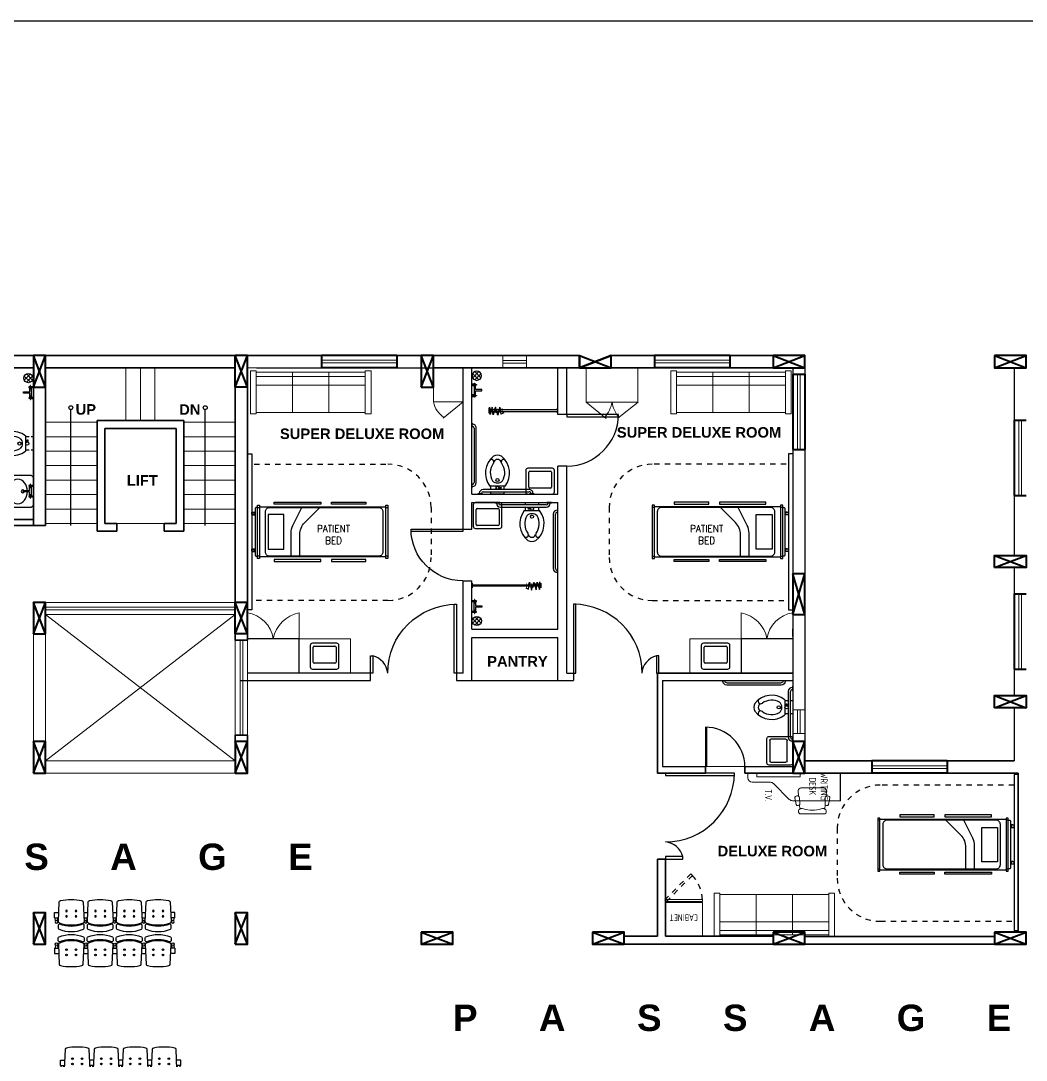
# Model space of a CAD drawing. Header units: inches. Extents: x -17070 to 527, y 504 to 2398.
# Drawn here: x -10556.07 to -10536.99, y 528.66 to 548.39 of the extents above; entities that cross this region are included whole.
import ezdxf
from ezdxf.enums import TextEntityAlignment as Align

# ---------------------------------------------------------------- set-up
doc = ezdxf.new("R2010")
doc.units = ezdxf.units.IN
doc.linetypes.add('DETL', pattern=[0.125, 0.0625, -0.0625])
doc.linetypes.add('HIDDEN2', pattern=[0.1875, 0.125, -0.0625])
for name, color, linetype in [('-wall_hatch', 1, 'Continuous'), ('a-door-intr', 142, 'Continuous'), ('A-Flor-Pfix', 140, 'Continuous'), ('clearance', 3, 'DETL'), ('door-i', 142, 'Continuous'), ('ELEV5', 8, 'Continuous'), ('elevation', 7, 'Continuous'), ('equi', 252, 'Continuous'), ('FURN-TAG', 122, 'Continuous'), ('g-anno', 122, 'Continuous'), ('i-furn_text', 2, 'Continuous'), ('pfix', 152, 'Continuous')]:
    doc.layers.add(name, color=color, linetype=linetype)
for name, color, linetype, lineweight in [('A-Wall', 113, 'Continuous', 50), ('COL', 5, 'Continuous', 40), ('ELE-1', 105, 'Continuous', 40), ('ELE-5', 3, 'Continuous', 9), ('FURN', 25, 'Continuous', 9), ('hatch', 155, 'Continuous', 5), ('I-Furn', 30, 'Continuous', 18), ('P-Flor-Fixt', 131, 'Continuous', 25), ('section', 1, 'Continuous', 35), ('wall', 7, 'Continuous', 30), ('WIN', 4, 'Continuous', 20)]:
    doc.layers.add(name, color=color, linetype=linetype, lineweight=lineweight)
doc.styles.add('ATT', font='txt')
doc.styles.add('ROMANC', font='arialbd.ttf', dxfattribs={"height": 0.35})
doc.styles.add('TEXTM', font='archstyl.shx', dxfattribs={"width": 0.75})
doc.styles.add('ZGF_SMALL', font='simplex_.ttf', dxfattribs={"width": 0.9, "height": 3.75})

# ---------------------------------------------------------------- blocks, each defined once
blk = doc.blocks.new('de')
at = {"layer": 'elevation', "ltscale": 0.0005}
blk.add_line((-10856.90422, 504.72708), (-10856.06422, 504.72708), dxfattribs=at)
blk = doc.blocks.new('Z08D48')
at = {"linetype": 'Continuous', "lineweight": -3}
blk.add_lwpolyline([(-24, 0), (-22.25, 0), (-22.25, 48), (-24, 48)], close=True, dxfattribs=at)
blk.add_arc((-24, 0), 48, 360, 90)
blk = doc.blocks.new('FURN-GEN-SOFA-03')
for p, q in [((0, 42), (30, 42)), ((0, 38), (0, 42)), ((0, 38), (30, 38)), ((1, -38), (1, 38)), ((4, -38), (4, 38)), ((10, -38), (10, 38)), ((29, 38), (29, -38)), ((30, 38), (30, 42)), ((1, 12.666667), (29, 12.666667)), ((1, -12.666667), (29, -12.666667)), ((30, -38), (0, -38)), ((0, -42), (0, -38)), ((30, -42), (0, -42)), ((30, -38), (30, -42))]:
    blk.add_line(p, q)
at = {"layer": 'FURN-TAG', "style": 'ZGF_SMALL'}
blk.add_attdef('ZGFCODE', text='', height=0.001, dxfattribs=at).set_placement((0, 0), align=Align.MIDDLE)
blk = doc.blocks.new('PT_BED')
for p, q in [((-12, 0), (12, 0)), ((-17.5, -5.5), (-17.5, -93.5)), ((-13.7, -2.31), (-12.3, -2.31)), ((-13.7, -2.31), (-13.7, -2.43)), ((-13.7, -2.43), (-12.3, -2.43)), ((-13.69, -0.87), (-13.69, -2.31)), ((-13.69, -0.87), (-13.62, -0.87)), ((-13.62, -0.87), (-13.62, -2.31)), ((-12.7, -2.31), (-11.8, -2.31)), ((-12.7, -2.43), (-11.8, -2.43)), ((-11.81, -0.87), (-11.87, -0.87)), ((-11.87, -0.87), (-11.87, -2.31)), ((-11.81, -0.87), (-11.81, -2.31)), ((-11.8, -2.31), (-11.8, -2.43)), ((11.8, -2.31), (11.8, -2.43)), ((11.8, -2.31), (13.2, -2.31)), ((11.8, -2.43), (13.2, -2.43)), ((11.81, -0.87), (11.87, -0.87)), ((11.81, -0.87), (11.81, -2.31)), ((11.87, -0.87), (11.87, -2.31)), ((12.8, -2.31), (13.7, -2.31)), ((12.8, -2.43), (13.7, -2.43)), ((13.69, -0.87), (13.62, -0.87)), ((13.62, -0.87), (13.62, -2.31)), ((13.69, -0.87), (13.69, -2.31)), ((13.7, -2.31), (13.7, -2.43)), ((17.5, -93.5), (17.5, -5.5)), ((-12, -22.48), (-12, -11.48)), ((-12, -11.48), (12, -11.48)), ((12, -11.48), (12, -22.48)), ((-4.53, -28.75), (-17, -34.98)), ((12, -22.48), (-12, -22.48)), ((17, -27.48), (0.83, -27.48)), ((17, -33.48), (1.97, -33.48)), ((-6.51, -37), (-17, -47.48))]:
    blk.add_line(p, q)
for points in [[(-12, 0), (-13.5, 0), (-13.5, -2), (-12, -2)], [(18.5, -4), (-18.5, -4), (-18.5, -5.5), (18.5, -5.5)], [(17, -4), (-17, -4), (-17, -5.5), (17, -5.5)], [(13.5, 0), (12, 0), (12, -2), (13.5, -2)], [(-19.25, -15.72), (-20.75, -15.72), (-20.75, -48.21), (-19.25, -48.21)], [(19.25, -15.72), (20.75, -15.72), (20.75, -48.21), (19.25, -48.21)], [(-19.25, -55.64), (-20.75, -55.64), (-20.75, -79.64), (-19.25, -79.64)], [(19.25, -55.64), (20.75, -55.64), (20.75, -79.64), (19.25, -79.64)], [(18.5, -93.5), (-18.5, -93.5), (-18.5, -95), (18.5, -95)], [(17, -93.5), (-17, -93.5), (-17, -95), (17, -95)]]:
    blk.add_lwpolyline(points, close=True)
for points in [[(-16.25, -2.5), (16.25, -2.5, -0.414214), (17, -3.25), (17, -4), (-17, -4), (-17, -3.25, -0.414214)], [(14, -9.5), (-14, -9.5, 0.414214), (-17, -12.5), (-17, -88.5, 0.414214), (-14, -91.5), (14, -91.5, 0.414214), (17, -88.5), (17, -12.5, 0.414214)]]:
    blk.add_lwpolyline(points, format="xyb", close=True)
for centre, end in [((0.83, -39.48), 116.56505), ((1.97, -45.48), 135)]:
    blk.add_arc(centre, 12, 90, end)
blk = doc.blocks.new('Z08D36')
at = {"linetype": 'Continuous', "lineweight": -3}
blk.add_lwpolyline([(-18, 0), (-16.25, 0), (-16.25, 36), (-18, 36)], close=True, dxfattribs=at)
blk.add_arc((-18, 0), 36, 0, 90)
blk = doc.blocks.new('15PLAV03')
at = {"layer": 'A-Flor-Pfix'}
for p, q in [((0, 8.5), (0, -8.5)), ((16.5, 10), (1.5, 10)), ((4, -7.25), (4, 7.25)), ((4.75, 8), (15.25, 8)), ((16, 7.25), (16, -7.25)), ((18, -8.5), (18, 8.5)), ((1.5, -10), (16.5, -10)), ((15.25, -8), (4.75, -8))]:
    blk.add_line(p, q, dxfattribs=at)
for centre, radius, start, end in [((1.5, 8.5), 1.5, 90, 180), ((4.75, 7.25), 0.75, 90, 180), ((15.25, 7.25), 0.75, 0, 90), ((16.5, 8.5), 1.5, 0, 90), ((1.5, -8.5), 1.5, 180, 270), ((4.75, -7.25), 0.75, 180, 270), ((15.25, -7.25), 0.75, 270, 0), ((16.5, -8.5), 1.5, 270, 0)]:
    blk.add_arc(centre, radius, start, end, dxfattribs=at)
at = {"color": 0, "linetype": 'ByBlock', "style": 'ATT', "flags": 3}
blk.add_attdef('ITEM', (0, -20), '', height=6, dxfattribs=at)
blk = doc.blocks.new('A$C44561E50')
at = {"layer": 'A-Flor-Pfix'}
for p, q in [((7.625, 0), (4.375, 0)), ((4.375, 0), (4.375, -0.125)), ((7.625, -0.125), (7.625, 0)), ((46.375, 0), (46.375, -0.125)), ((49.625, 0), (46.375, 0)), ((49.625, -0.125), (49.625, 0)), ((4.375, -0.125), (6.749, -0.125)), ((5.25, -0.125), (5.25, -0.375)), ((6.75, -0.125), (7.625, -0.125)), ((6.75, -0.375), (6.75, -0.125)), ((30, -1.625), (8, -1.625)), ((8, -3.125), (30, -3.125)), ((46, -1.625), (30, -1.625)), ((30, -3.125), (46, -3.125)), ((46.375, -0.125), (48.75, -0.125)), ((47.25, -0.125), (47.25, -0.375)), ((48.75, -0.125), (47.25, -0.125)), ((48.75, -0.125), (49.625, -0.125)), ((48.75, -0.375), (48.75, -0.125))]:
    blk.add_line(p, q, dxfattribs=at)
for centre, radius, start, end in [((8, -0.375), 2.75, 180, 270), ((8, -0.375), 1.25, 180, 270), ((46, -0.375), 1.25, 270, 0), ((46, -0.375), 2.75, 270, 0)]:
    blk.add_arc(centre, radius, start, end, dxfattribs=at)
blk = doc.blocks.new('A$C15813D3F')
at = {"layer": 'A-Flor-Pfix'}
for p, q in [((0.125, -4.375), (0, -4.375)), ((0, -4.375), (0, -7.625)), ((0.125, -5.25), (0.125, -4.375)), ((0.375, -5.25), (0.125, -5.25)), ((0.125, -7.625), (0.125, -5.25)), ((0.125, -5.25), (0.125, -6.75)), ((0.125, -6.75), (0.375, -6.75)), ((0, -7.625), (0.125, -7.625)), ((1.625, -8), (1.625, -24)), ((3.125, -24), (3.125, -8)), ((1.625, -24), (1.625, -40)), ((3.125, -40), (3.125, -24)), ((0.125, -40.375), (0, -40.375)), ((0, -40.375), (0, -43.625)), ((0.125, -41.25), (0.125, -40.375)), ((0.375, -41.25), (0.125, -41.25)), ((0.125, -43.625), (0.125, -41.251)), ((0.125, -42.75), (0.375, -42.75)), ((0, -43.625), (0.125, -43.625))]:
    blk.add_line(p, q, dxfattribs=at)
for centre, radius, start, end in [((0.375, -8), 2.75, 0, 90), ((0.375, -8), 1.25, 0, 90), ((0.375, -40), 2.75, 270, 0), ((0.375, -40), 1.25, 270, 0)]:
    blk.add_arc(centre, radius, start, end, dxfattribs=at)
blk = doc.blocks.new('A$C031929D8')
at = {"layer": 'A-Flor-Pfix'}
for p, q in [((0, -13.39), (1.62, -13.39)), ((0, -22.61), (0, -13.39)), ((3.12, -13.39), (5.57, -13.39)), ((5.57, -23.31), (5.57, -12.69)), ((4.07, -19.06), (4.53, -19.06)), ((4.07, -20.55), (4.07, -19.06)), ((4.53, -20.55), (4.07, -20.55)), ((4.53, -19.06), (4.53, -20.55)), ((0, -22.61), (1.62, -22.61)), ((3.12, -22.61), (5.57, -22.61))]:
    blk.add_line(p, q, dxfattribs=at)
for centre in [(4.34, -17.96), (9.77, -17.96)]:
    blk.add_circle(centre, 1.1, dxfattribs=at)
for centre, radius, start, end in [((14.71, -24.38), 14.84, 38.05925, 128.01145), ((11.85, -17.61), 4.14, 129.89292, 185.47049), ((14.72, -24.06), 11.1, 54.07175, 119.8254), ((22.38, -13.7), 1.79, 230.0447, 34.46378), ((14.71, -11.62), 14.84, 231.98855, 321.94075), ((11.85, -18.39), 4.14, 174.52951, 230.10708), ((14.72, -11.94), 11.1, 240.1746, 305.92825), ((22.38, -22.3), 1.79, 325.53622, 129.9553), ((21.27, -18), 2.82, 296.81127, 63.18873), ((21.27, -18), 5.82, 331.61408, 28.38592)]:
    blk.add_arc(centre, radius, start, end, dxfattribs=at)
blk = doc.blocks.new('I_FURN_CHAIR_GUEST SWIVEL_P')
at = {"lineweight": -2}
for p, q in [((0.303, 0.366), (0.163, 0.352)), ((0.306, -0.366), (0.163, -0.352))]:
    blk.add_line(p, q, dxfattribs=at)
for points in [[(0.166, -0.253, -0.986284), (0, -0.35), (0, 0.35, -0.986284), (0.166, 0.253, 0.178907)], [(0.313, -0.457, -0.736549), (0.322, -0.359), (0.56, -0.366, -0.857709), (0.548, -0.5), (0.313, -0.457)]]:
    blk.add_lwpolyline(points, format="xyb", close=True, dxfattribs=at)
for points in [[(0.548, 0.5), (0.313, 0.457, 0.736549), (0.322, 0.359), (0.56, 0.366, 0.857709), (0.548, 0.5)], [(0.607, -0.394), (0.802, -0.399, 0.23574), (0.889, -0.323), (0.889, 0.323, 0.23574), (0.802, 0.399), (0.607, 0.394)]]:
    blk.add_lwpolyline(points, format="xyb", dxfattribs=at)
at = {"layer": 'DEFPOINTS', "lineweight": -2}
for p in [(0, 0.5), (0.445, 0), (0.889, 0), (0, -0.5)]:
    blk.add_point(p, dxfattribs=at)
blk = doc.blocks.new('*U84')
at = {"layer": 'I-Furn', "color": 30, "linetype": 'Continuous', "lineweight": 18, "xscale": 0.3887817275439147, "yscale": 0.4706305122900289, "zscale": 0.3478573351708899}
blk.add_blockref('I_FURN_CHAIR_GUEST SWIVEL_P', (0, 0), dxfattribs=at)
blk = doc.blocks.new('I_PLUMB_DRAIN_Floor Drain_P')
at = {"color": 0, "linetype": 'ByBlock', "lineweight": -2}
for p, q in [((-0.94, 0.33), (0.94, 0.33)), ((-0.33, -0.94), (-0.33, 0.94)), ((0.33, -0.94), (0.33, 0.94)), ((-0.94, -0.33), (0.94, -0.33))]:
    blk.add_line(p, q, dxfattribs=at)
blk.add_circle((0, 0), 1, dxfattribs=at)
blk.add_attdef('SUB', text='', height=1, dxfattribs=at).set_placement((0, 0), align=Align.MIDDLE)
blk = doc.blocks.new('*U89')
at = {"layer": 'P-Flor-Fixt', "color": 131, "linetype": 'Continuous', "lineweight": 25, "extrusion": (0, 0, -1), "xscale": -0.06138658855979884, "yscale": 0.06138658855996491, "zscale": -0.06138658855956882}
blk.add_blockref('I_PLUMB_DRAIN_Floor Drain_P', (0, 0), dxfattribs=at)
blk = doc.blocks.new('ELLIPSE')
at = {"color": 0, "linetype": 'ByBlock', "lineweight": -2}
blk.add_circle((0.5, 0.5), 0.5, dxfattribs=at)
blk = doc.blocks.new('I_PLUMB_LAV_RECT - 3D_P')
at = {"color": 0, "linetype": 'ByBlock', "lineweight": -2}
blk.add_lwpolyline([(1.5, 10.5), (0, 9), (0, -9), (1.5, -10.5), (17.5, -10.5), (19, -9), (19, 9), (17.5, 10.5)], close=True, dxfattribs=at)
blk.add_circle((7, 0.01), 1, dxfattribs=at)
at = {"layer": 'DEFPOINTS', "color": 0, "linetype": 'ByBlock', "lineweight": -2}
for p in [(0, 10.5), (0, -10.5)]:
    blk.add_point(p, dxfattribs=at)
at = {"color": 0, "linetype": 'ByBlock', "lineweight": -2, "xscale": 12.5, "yscale": 16, "zscale": 12.5}
blk.add_blockref('ELLIPSE', (4, -8), dxfattribs=at)
blk = doc.blocks.new('*U87')
at = {"layer": 'P-Flor-Fixt', "color": 131, "linetype": 'Continuous', "lineweight": 25, "xscale": 0.02046219618654277, "yscale": 0.02046219618654277, "zscale": 0.02046219618652294}
blk.add_blockref('I_PLUMB_LAV_RECT - 3D_P', (0, 0), dxfattribs=at)
blk = doc.blocks.new('I_PLUMB_SINK_WALL FAUCET_P')
at = {"color": 0, "linetype": 'ByBlock', "lineweight": -2}
for points in [[(1.8625, -4), (0, -4), (0, -3), (1.5, -3), (1.5, 3), (0, 3), (0, 4), (1.8625, 4)], [(2.1375, 4), (2.5, 4), (2.5, 3.6375)], [(2.5, 3.3625), (2.5, 0.5), (6.5, 0.5), (6.5, -0.5), (2.5, -0.5), (2.5, -3.3625)], [(2.5, -3.6375), (2.5, -4), (2.1375, -4)]]:
    blk.add_lwpolyline(points, dxfattribs=at)
for points in [[(1.8625, 3.6375), (0.875, 3.6375), (0.875, 3.3625), (1.8625, 3.3625), (1.8625, 2.375), (2.1375, 2.375), (2.1375, 3.3625), (3.125, 3.3625), (3.125, 3.6375), (2.1375, 3.6375), (2.1375, 4.625), (1.8625, 4.625)], [(1.8625, -4.625), (2.1375, -4.625), (2.1375, -3.6375), (3.125, -3.6375), (3.125, -3.3625), (2.1375, -3.3625), (2.1375, -2.375), (1.8625, -2.375), (1.8625, -3.3625), (0.875, -3.3625), (0.875, -3.6375), (1.8625, -3.6375)]]:
    blk.add_lwpolyline(points, close=True, dxfattribs=at)
for centre, start, end in [((2, 3.5), 112.8866144, 157.1133856), ((2, 3.5), 202.8866144, 247.1133856), ((2, 3.5), 22.8866144, 67.1133856), ((2, 3.5), 292.8866144, 337.1133856), ((2, -3.5), 112.8866144, 157.1133856), ((2, -3.5), 202.8866144, 247.1133856), ((2, -3.5), 22.8866144, 67.1133856), ((2, -3.5), 292.8866144, 337.1133856)]:
    blk.add_arc(centre, 0.3536, start, end, dxfattribs=at)
blk = doc.blocks.new('*U86')
at = {"layer": 'P-Flor-Fixt', "color": 131, "linetype": 'Continuous', "lineweight": 25, "extrusion": (0, 0, -1), "xscale": -0.02046219618654277, "yscale": 0.02046219618654277, "zscale": -0.02046219618652294}
blk.add_blockref('I_PLUMB_SINK_WALL FAUCET_P', (0, 0), dxfattribs=at)
blk = doc.blocks.new('*U85')
at = {"layer": 'P-Flor-Fixt', "color": 131, "linetype": 'Continuous', "lineweight": 25, "extrusion": (0, 0, -1), "xscale": -0.02046219618654277, "yscale": 0.02046219618654277, "zscale": -0.02046219618652294}
blk.add_blockref('I_PLUMB_SINK_WALL FAUCET_P', (0, 0), dxfattribs=at)
blk = doc.blocks.new('S4-PROTO')
for p, q in [((-2.28, 0.1), (-2.206, 0.1)), ((-2.28, 0.1), (-2.28, 0)), ((-2.28, 0), (-2.201, 0)), ((-2.264, 0.159), (-2.27, 0.1)), ((-2.226, 0.159), (-2.22, 0.1)), ((-1.729, 0), (-1.651, 0)), ((-1.724, 0.1), (-1.656, 0.1)), ((-1.709, 0.159), (-1.715, 0.1)), ((-1.671, 0.159), (-1.665, 0.1)), ((-1.174, 0.097), (-1.106, 0.097)), ((-1.159, 0.155), (-1.165, 0.097)), ((-1.121, 0.155), (-1.115, 0.097)), ((-0.629, 0), (-0.551, 0)), ((-0.624, 0.1), (-0.556, 0.1)), ((-0.609, 0.159), (-0.615, 0.1)), ((-0.571, 0.159), (-0.565, 0.1)), ((0, 0), (-0.079, 0)), ((0, 0.1), (-0.074, 0.1)), ((-0.054, 0.159), (-0.06, 0.1)), ((-0.016, 0.159), (-0.01, 0.1)), ((0, 0.1), (0, 0)), ((-1.179, -0.003), (-1.101, -0.003))]:
    blk.add_line(p, q)
for points in [[(-1.72, 0.272), (-1.72, 0.239, -0.522832), (-1.747, 0.221, 0.18), (-2.183, 0.221, -0.522832), (-2.21, 0.239), (-2.21, 0.297, -0.306573), (-2.197, 0.315, -0.192782), (-1.733, 0.315, -0.306573), (-1.72, 0.297), (-1.72, 0.254)], [(-1.17, 0.272), (-1.17, 0.239, -0.522832), (-1.197, 0.221, 0.18), (-1.633, 0.221, -0.522832), (-1.66, 0.239), (-1.66, 0.297, -0.306573), (-1.647, 0.315, -0.192782), (-1.183, 0.315, -0.306573), (-1.17, 0.297), (-1.17, 0.254)], [(-0.62, 0.272), (-0.62, 0.239, -0.522832), (-0.647, 0.221, 0.18), (-1.083, 0.221, -0.522832), (-1.11, 0.239), (-1.11, 0.297, -0.306573), (-1.097, 0.315, -0.192782), (-0.633, 0.315, -0.306573), (-0.62, 0.297), (-0.62, 0.254)], [(-0.07, 0.272), (-0.07, 0.239, -0.522832), (-0.097, 0.221, 0.18), (-0.533, 0.221, -0.522832), (-0.56, 0.239), (-0.56, 0.297, -0.306573), (-0.547, 0.315, -0.192782), (-0.083, 0.315, -0.306573), (-0.07, 0.297), (-0.07, 0.254)]]:
    blk.add_lwpolyline(points, format="xyb")
for points in [[(-2.192, -0.202, 0.346546), (-2.168, -0.231, 0.095695), (-1.762, -0.231, 0.346546), (-1.738, -0.202), (-1.721, 0.167, 0.318973), (-1.74, 0.197, 0.193005), (-2.19, 0.197, 0.318973), (-2.209, 0.167)], [(-1.642, -0.202, 0.346546), (-1.618, -0.231, 0.095695), (-1.212, -0.231, 0.346546), (-1.188, -0.202), (-1.171, 0.167, 0.318973), (-1.19, 0.197, 0.193005), (-1.64, 0.197, 0.318973), (-1.659, 0.167)], [(-1.092, -0.202, 0.346546), (-1.068, -0.231, 0.095695), (-0.662, -0.231, 0.346546), (-0.638, -0.202), (-0.621, 0.167, 0.318973), (-0.64, 0.197, 0.193005), (-1.09, 0.197, 0.318973), (-1.109, 0.167)], [(-0.542, -0.202, 0.346546), (-0.518, -0.231, 0.095695), (-0.112, -0.231, 0.346546), (-0.088, -0.202), (-0.071, 0.167, 0.318973), (-0.09, 0.197, 0.193005), (-0.54, 0.197, 0.318973), (-0.559, 0.167)]]:
    blk.add_lwpolyline(points, format="xyb", close=True)
for centre, radius in [((-2.245, 0.175), 0.025), ((-1.69, 0.175), 0.025), ((-0.59, 0.175), 0.025), ((-0.035, 0.175), 0.025), ((-2.055, 0.07), 0.015), ((-1.875, 0.07), 0.015), ((-1.505, 0.07), 0.015), ((-1.325, 0.07), 0.015), ((-1.14, 0.172), 0.025), ((-0.955, 0.07), 0.015), ((-0.775, 0.07), 0.015), ((-0.405, 0.07), 0.015), ((-0.225, 0.07), 0.015), ((-2.055, -0.03), 0.015), ((-1.875, -0.03), 0.015), ((-1.505, -0.03), 0.015), ((-1.325, -0.03), 0.015), ((-0.955, -0.03), 0.015), ((-0.775, -0.03), 0.015), ((-0.405, -0.03), 0.015), ((-0.225, -0.03), 0.015)]:
    blk.add_circle(centre, radius)
blk = doc.blocks.new('I_PLUMB_BATH_TUB  CURTAIN_P')
at = {"color": 0, "linetype": 'ByBlock'}
for p, q in [((0, -1.5), (0, 1.5)), ((0, 1.5), (0.5, 1.5)), ((0.5, 1.5), (0.5, 0.5)), ((0.5, 0.5), (59.5, 0.5)), ((59.5, 0.5), (59.5, 1.5)), ((59.5, 1.5), (60, 1.5)), ((60, 1.5), (60, -1.5)), ((0.5, -1.5), (0, -1.5)), ((59.5, -0.5), (0.5, -0.5)), ((0.5, -0.5), (0.5, -1.5)), ((59.5, -1.5), (59.5, -0.5)), ((60, -1.5), (59.5, -1.5))]:
    blk.add_line(p, q, dxfattribs=at)
blk.add_lwpolyline([(46.98, -1.53), (49.21, -2.36), (50.25, 2.25), (52, -3), (54, 2.25), (56.08, -2.74), (57, 2.25), (58.75, -2.5), (59.05, 2.34)], dxfattribs=at)
at = {"color": 0, "linetype": 'ByBlock', "const_width": 0.5}
for points in [[(47.83, 1.5), (47.83, -1.5)], [(49.22, 1.5), (49.22, -1.5)], [(51.86, 1.5), (51.86, -1.5)], [(53.75, 1.5), (53.75, -1.5)], [(55.38, 1.5), (55.38, -1.5)], [(58.24, 1.5), (58.24, -1.5)]]:
    blk.add_lwpolyline(points, dxfattribs=at)
blk = doc.blocks.new('*U88')
at = {"layer": 'P-Flor-Fixt', "color": 131, "linetype": 'Continuous', "lineweight": 25, "extrusion": (0, 0, -1), "xscale": -0.01534664713989287, "yscale": 0.02046219618654277, "zscale": -0.02046219618652294}
blk.add_blockref('I_PLUMB_BATH_TUB  CURTAIN_P', (0, 0), dxfattribs=at)

msp = doc.modelspace()

# ---------------------------------------------------------------- linework, layer by layer
at = {"layer": '-wall_hatch'}
for p, q in [((-10551.59475, 541.80297), (-10547.67545, 541.80297)), ((-10547.67545, 538.73791), (-10547.67545, 541.80297)), ((-10547.51215, 539.40444), (-10547.51215, 541.80297)), ((-10547.51215, 541.80297), (-10545.87911, 541.80297)), ((-10545.87911, 540.91499), (-10545.87911, 541.80297)), ((-10545.70764, 540.91499), (-10545.70764, 541.80297)), ((-10545.70764, 541.80297), (-10541.78834, 541.80297)), ((-10541.41834, 541.80297), (-10541.41834, 534.70797)), ((-10541.18834, 541.80297), (-10541.18834, 534.70797)), ((-10537.21834, 541.80297), (-10537.21834, 538.23797)), ((-10545.70764, 540.91499), (-10545.87911, 540.91499)), ((-10545.87911, 539.40444), (-10545.87911, 539.93517)), ((-10545.70764, 539.93517), (-10545.87911, 539.93517)), ((-10545.70764, 536.00567), (-10545.70764, 539.93517)), ((-10547.51215, 539.40444), (-10545.87911, 539.40444)), ((-10547.51215, 538.73791), (-10547.51215, 539.24114)), ((-10547.51215, 539.24114), (-10545.87911, 539.24114)), ((-10545.87911, 536.84261), (-10545.87911, 539.24114)), ((-10547.68362, 538.73791), (-10547.51215, 538.73791)), ((-10537.21834, 538.00797), (-10537.21834, 535.57797)), ((-10547.68362, 537.75809), (-10547.51215, 537.75809)), ((-10547.67545, 536.00567), (-10547.67545, 537.75809)), ((-10547.51215, 536.84261), (-10547.51215, 537.75809)), ((-10547.51215, 536.84261), (-10545.87911, 536.84261)), ((-10547.51215, 535.86278), (-10547.51215, 536.6793)), ((-10547.51215, 536.6793), (-10545.87911, 536.6793)), ((-10545.87911, 535.86278), (-10545.87911, 536.6793)), ((-10551.89428, 535.86278), (-10549.43326, 535.86278)), ((-10549.43326, 536.00567), (-10551.76834, 536.00567)), ((-10549.43326, 535.86278), (-10549.43326, 536.00567)), ((-10547.67545, 536.00567), (-10547.80022, 536.00567)), ((-10547.80022, 536.00567), (-10547.80022, 535.86278)), ((-10547.80022, 535.86278), (-10547.51215, 535.86278)), ((-10545.87911, 535.86278), (-10545.58287, 535.86278)), ((-10545.70764, 536.00567), (-10545.55906, 536.00567)), ((-10545.58287, 536.00567), (-10545.58287, 535.86278)), ((-10543.89376, 535.86278), (-10541.41834, 535.86278)), ((-10543.89376, 535.86278), (-10543.89376, 534.22974)), ((-10537.21834, 535.34797), (-10537.21834, 534.33797)), ((-10543.89376, 534.22974), (-10543.07724, 534.22974)), ((-10542.32724, 534.22974), (-10541.41834, 534.22974))]:
    msp.add_line(p, q, dxfattribs=at)
at = {"layer": 'a-door-intr'}
for p, q in [((-10543.07724, 534.97967), (-10543.07717, 534.22967)), ((-10543.05724, 534.97967), (-10543.05717, 534.22967)), ((-10542.32724, 534.22974), (-10543.07724, 534.22967))]:
    msp.add_line(p, q, dxfattribs=at)
for points in [[(-10549.43326, 536.00567), (-10549.43326, 536.33228), (-10549.38563, 536.33228), (-10549.38563, 536.00567)], [(-10543.958, 536.00567), (-10543.958, 536.33228), (-10544.00563, 536.33228), (-10544.00563, 536.00567)], [(-10543.83334, 532.47493), (-10543.50673, 532.47493), (-10543.50673, 532.52256), (-10543.83334, 532.52256)]]:
    msp.add_lwpolyline(points, close=True, dxfattribs=at)
for centre, radius, start, end in [((-10549.47684, 535.97192), 0.37172, 5.209389, 75.796308), ((-10543.91442, 535.97192), 0.37172, 104.203692, 174.790611), ((-10543.07724, 534.22967), 0.75, 359.973868, 90.000001), ((-10543.86709, 532.43135), 0.37172, 14.203692, 84.790611)]:
    msp.add_arc(centre, radius, start, end, dxfattribs=at)
at = {"layer": 'A-Wall', "color": 132, "linetype": 'Continuous', "lineweight": 35}
for p, q in [((-10555.82834, 538.92379), (-10555.82834, 541.80297)), ((-10557.51805, 538.92379), (-10555.82834, 538.92379)), ((-10555.82834, 538.80727), (-10557.51805, 538.80727))]:
    msp.add_line(p, q, dxfattribs=at)
at = {"layer": 'clearance'}
for points in [[(-10551.64043, 539.96842), (-10549.10104, 539.96842, -0.41421356), (-10548.28452, 539.1519), (-10548.28452, 538.19933, -0.41421356), (-10549.10104, 537.38281), (-10551.64043, 537.38281)], [(-10541.54624, 539.96842), (-10544.08564, 539.96842, 0.41421356), (-10544.90216, 539.1519), (-10544.90216, 538.19933, 0.41421356), (-10544.08564, 537.38281), (-10541.54624, 537.38281)], [(-10537.21999, 533.8798), (-10539.75939, 533.8798, 0.41421356), (-10540.57591, 533.06328), (-10540.57591, 532.11072, 0.41421356), (-10539.75939, 531.2942), (-10537.21999, 531.2942)]]:
    msp.add_lwpolyline(points, format="xyb", dxfattribs=at)
at = {"layer": 'COL', "ltscale": 0.0005}
for p, q in [((-10555.59834, 541.43297), (-10555.82834, 542.03297)), ((-10555.82834, 541.43297), (-10555.59834, 542.03297)), ((-10551.76834, 542.03297), (-10551.99834, 542.03297)), ((-10551.76834, 541.43297), (-10551.99834, 542.03297)), ((-10551.99834, 541.43297), (-10551.76834, 542.03297)), ((-10551.99834, 541.43297), (-10551.99834, 542.03297)), ((-10551.76834, 542.03297), (-10551.84834, 542.03297)), ((-10551.76834, 541.43297), (-10551.76834, 542.03297)), ((-10548.23834, 541.43297), (-10548.46834, 542.03297)), ((-10548.46834, 541.43297), (-10548.23834, 542.03297)), ((-10545.46834, 541.80297), (-10544.86834, 542.03297)), ((-10545.46834, 542.03297), (-10544.86834, 541.80297)), ((-10541.78834, 542.03297), (-10541.18834, 541.80297)), ((-10541.78834, 541.80297), (-10541.18834, 542.03297)), ((-10537.58834, 541.80297), (-10536.98834, 542.03297)), ((-10537.58834, 542.03297), (-10536.98834, 541.80297)), ((-10551.76834, 541.43297), (-10551.99834, 541.43297)), ((-10537.58834, 538.23797), (-10537.58834, 538.23797)), ((-10537.58834, 538.23797), (-10536.98834, 538.00797)), ((-10537.58834, 538.00797), (-10536.98834, 538.23797)), ((-10537.58834, 538.23797), (-10536.98834, 538.00797)), ((-10537.58834, 538.00797), (-10536.98834, 538.23797)), ((-10541.18834, 537.11797), (-10541.41834, 537.88797)), ((-10541.41834, 537.11797), (-10541.18834, 537.88797)), ((-10555.59834, 536.74797), (-10555.82834, 537.34797)), ((-10555.82834, 536.74797), (-10555.59834, 537.34797)), ((-10551.99834, 536.74797), (-10551.99834, 537.34797)), ((-10551.76834, 536.74797), (-10551.99834, 537.34797)), ((-10551.99834, 536.74797), (-10551.76834, 537.34797)), ((-10551.76834, 537.34797), (-10551.99834, 537.34797)), ((-10551.76834, 536.74797), (-10551.76834, 537.34797)), ((-10551.76834, 536.74797), (-10551.99834, 536.74797)), ((-10537.58834, 535.57797), (-10536.98834, 535.34797)), ((-10537.58834, 535.34797), (-10536.98834, 535.57797)), ((-10537.58834, 535.57797), (-10536.98834, 535.34797)), ((-10537.58834, 535.34797), (-10536.98834, 535.57797)), ((-10555.59834, 534.10797), (-10555.82834, 534.70797)), ((-10555.82834, 534.10797), (-10555.59834, 534.70797)), ((-10555.59834, 534.10797), (-10555.82834, 534.70797)), ((-10555.82834, 534.10797), (-10555.59834, 534.70797)), ((-10551.76834, 534.10797), (-10551.99834, 534.70797)), ((-10551.99834, 534.10797), (-10551.76834, 534.70797)), ((-10551.76834, 534.10797), (-10551.99834, 534.70797)), ((-10551.99834, 534.10797), (-10551.76834, 534.70797)), ((-10541.18834, 534.10797), (-10541.41834, 534.70797)), ((-10541.41834, 534.10797), (-10541.18834, 534.70797)), ((-10555.59834, 530.85797), (-10555.82834, 531.45797)), ((-10555.82834, 530.85797), (-10555.59834, 531.45797)), ((-10555.59834, 530.85797), (-10555.82834, 531.45797)), ((-10555.82834, 530.85797), (-10555.59834, 531.45797)), ((-10551.76834, 530.85797), (-10551.99834, 531.45797)), ((-10551.99834, 530.85797), (-10551.76834, 531.45797)), ((-10551.99834, 530.85797), (-10551.76834, 531.45797)), ((-10551.76834, 530.85797), (-10551.99834, 531.45797)), ((-10548.46834, 530.85797), (-10547.86834, 531.08797)), ((-10548.46834, 531.08797), (-10547.86834, 530.85797)), ((-10545.21834, 531.08797), (-10544.61834, 530.85797)), ((-10545.21834, 530.85797), (-10544.61834, 531.08797)), ((-10541.78834, 530.85797), (-10541.18834, 531.08797)), ((-10541.78834, 531.08797), (-10541.18834, 530.85797)), ((-10541.78834, 530.85797), (-10541.18834, 531.08797)), ((-10541.78834, 531.08797), (-10541.18834, 530.85797)), ((-10537.58834, 530.85797), (-10536.98834, 531.08797)), ((-10537.58834, 531.08797), (-10536.98834, 530.85797))]:
    msp.add_line(p, q, dxfattribs=at)
for points in [[(-10555.82834, 541.43297), (-10555.59834, 541.43297), (-10555.59834, 542.03297), (-10555.82834, 542.03297)], [(-10548.46834, 541.43297), (-10548.23834, 541.43297), (-10548.23834, 542.03297), (-10548.46834, 542.03297)], [(-10545.46834, 542.03297), (-10545.46834, 541.80297), (-10544.86834, 541.80297), (-10544.86834, 542.03297), (-10545.46834, 541.80297)], [(-10541.78834, 542.03297), (-10541.78834, 541.80297), (-10541.18834, 541.80297), (-10541.18834, 542.03297)], [(-10537.58834, 542.03297), (-10537.58834, 541.80297), (-10536.98834, 541.80297), (-10536.98834, 542.03297)], [(-10537.58834, 538.00797), (-10537.58834, 538.23797), (-10536.98834, 538.23797), (-10536.98834, 538.00797)], [(-10537.58834, 538.00797), (-10537.58834, 538.23797), (-10536.98834, 538.23797), (-10536.98834, 538.00797)], [(-10541.41834, 537.11797), (-10541.18834, 537.11797), (-10541.18834, 537.88797), (-10541.41834, 537.88797)], [(-10555.82834, 536.74797), (-10555.59834, 536.74797), (-10555.59834, 537.34797), (-10555.82834, 537.34797)], [(-10537.58834, 535.34797), (-10537.58834, 535.57797), (-10536.98834, 535.57797), (-10536.98834, 535.34797)], [(-10537.58834, 535.34797), (-10537.58834, 535.57797), (-10536.98834, 535.57797), (-10536.98834, 535.34797)], [(-10555.82834, 534.10797), (-10555.59834, 534.10797), (-10555.59834, 534.70797), (-10555.82834, 534.70797)], [(-10555.82834, 534.10797), (-10555.59834, 534.10797), (-10555.59834, 534.70797), (-10555.82834, 534.70797)], [(-10551.99834, 534.10797), (-10551.76834, 534.10797), (-10551.76834, 534.70797), (-10551.99834, 534.70797)], [(-10551.99834, 534.10797), (-10551.76834, 534.10797), (-10551.76834, 534.70797), (-10551.99834, 534.70797)], [(-10541.41834, 534.10797), (-10541.18834, 534.10797), (-10541.18834, 534.70797), (-10541.41834, 534.70797)], [(-10555.82834, 530.85797), (-10555.59834, 530.85797), (-10555.59834, 531.45797), (-10555.82834, 531.45797)], [(-10555.82834, 530.85797), (-10555.59834, 530.85797), (-10555.59834, 531.45797), (-10555.82834, 531.45797)], [(-10551.99834, 530.85797), (-10551.76834, 530.85797), (-10551.76834, 531.45797), (-10551.99834, 531.45797)], [(-10551.99834, 530.85797), (-10551.76834, 530.85797), (-10551.76834, 531.45797), (-10551.99834, 531.45797)], [(-10548.46834, 531.08797), (-10548.46834, 530.85797), (-10547.86834, 530.85797), (-10547.86834, 531.08797)], [(-10545.21834, 531.08797), (-10545.21834, 530.85797), (-10544.61834, 530.85797), (-10544.61834, 531.08797)], [(-10541.78834, 531.08797), (-10541.78834, 530.85797), (-10541.18834, 530.85797), (-10541.18834, 531.08797)], [(-10541.78834, 531.08797), (-10541.78834, 530.85797), (-10541.18834, 530.85797), (-10541.18834, 531.08797)], [(-10537.58834, 531.08797), (-10537.58834, 530.85797), (-10536.98834, 530.85797), (-10536.98834, 531.08797)]]:
    msp.add_lwpolyline(points, close=True, dxfattribs=at)
at = {"layer": 'ELE-1', "ltscale": 0.0005}
for p, q in [((-10548.93454, 542.03297), (-10550.36454, 542.03297)), ((-10550.36454, 542.03297), (-10550.36454, 541.80297)), ((-10548.93454, 542.03297), (-10548.93454, 541.80297)), ((-10542.61334, 542.03297), (-10544.04334, 542.03297)), ((-10544.04334, 542.03297), (-10544.04334, 541.80297)), ((-10542.61334, 542.03297), (-10542.61334, 541.80297)), ((-10551.99834, 541.76648), (-10551.99834, 541.76648)), ((-10548.93454, 541.80297), (-10550.36454, 541.80297)), ((-10542.61334, 541.80297), (-10544.04334, 541.80297)), ((-10541.41834, 541.68208), (-10541.41834, 540.25208)), ((-10541.41834, 541.68208), (-10541.18834, 541.68208)), ((-10541.18834, 541.68208), (-10541.18834, 540.25208)), ((-10537.21834, 540.807), (-10537.21834, 539.377)), ((-10537.21834, 540.807), (-10536.98834, 540.807)), ((-10541.41834, 540.25208), (-10541.18834, 540.25208)), ((-10537.21834, 539.377), (-10536.98834, 539.377)), ((-10537.21834, 537.50797), (-10537.21834, 536.07797)), ((-10537.21834, 537.50797), (-10536.98834, 537.50797)), ((-10537.21834, 536.07797), (-10536.98834, 536.07797)), ((-10538.48834, 534.33797), (-10539.91834, 534.33797)), ((-10539.91834, 534.33797), (-10539.91834, 534.10797)), ((-10538.48834, 534.33797), (-10538.48834, 534.10797)), ((-10538.48834, 534.10797), (-10539.91834, 534.10797))]:
    msp.add_line(p, q, dxfattribs=at)
at = {"layer": 'ELE-5', "ltscale": 0.0005}
for p, q in [((-10554.07334, 540.79797), (-10554.07334, 541.80297)), ((-10553.79834, 540.79797), (-10553.79834, 541.80297)), ((-10553.52334, 540.79797), (-10553.52334, 541.80297)), ((-10551.76834, 541.80297), (-10548.46834, 541.80297)), ((-10554.62334, 540.76797), (-10555.59834, 540.76797)), ((-10552.97334, 540.76797), (-10551.99834, 540.76797)), ((-10554.62334, 540.49297), (-10555.59834, 540.49297)), ((-10552.97334, 540.49297), (-10551.99834, 540.49297)), ((-10554.62334, 540.21797), (-10555.59834, 540.21797)), ((-10552.97334, 540.21797), (-10551.99834, 540.21797)), ((-10554.62334, 539.94297), (-10555.59834, 539.94297)), ((-10552.97334, 539.94297), (-10551.99834, 539.94297)), ((-10554.62334, 539.66797), (-10555.59834, 539.66797)), ((-10552.97334, 539.66797), (-10551.99834, 539.66797)), ((-10554.62334, 539.39297), (-10555.59834, 539.39297)), ((-10552.97334, 539.39297), (-10551.99834, 539.39297)), ((-10554.62334, 539.11797), (-10555.59834, 539.11797)), ((-10552.97334, 539.11797), (-10551.99834, 539.11797)), ((-10554.62334, 538.84297), (-10555.59834, 538.84297)), ((-10553.34834, 538.84797), (-10554.24834, 538.84797)), ((-10552.97334, 538.84297), (-10551.99834, 538.84297)), ((-10551.99834, 537.34797), (-10555.59834, 537.34797)), ((-10551.99834, 537.11797), (-10555.59834, 537.11797)), ((-10555.59834, 537.11797), (-10551.99834, 534.33797)), ((-10555.59834, 534.33797), (-10551.99834, 537.11797)), ((-10555.82834, 536.74797), (-10555.82834, 534.70797)), ((-10555.59834, 536.74797), (-10555.59834, 534.70797)), ((-10551.99834, 534.82985), (-10551.99834, 536.62985)), ((-10551.76834, 536.62985), (-10551.76834, 534.82985)), ((-10551.99834, 534.33797), (-10555.59834, 534.33797)), ((-10537.58834, 534.33797), (-10541.18834, 534.33797)), ((-10537.58834, 534.33797), (-10541.18834, 534.33797)), ((-10537.58834, 534.33797), (-10541.18834, 534.33797)), ((-10551.99834, 534.10797), (-10555.59834, 534.10797)), ((-10537.58834, 534.10797), (-10541.19834, 534.10797))]:
    msp.add_line(p, q, dxfattribs=at)
at = {"layer": 'ELEV5', "linetype": 'HIDDEN2', "ltscale": 0.5}
for p, q in [((-10543.84861, 531.70185), (-10543.35426, 532.1962)), ((-10543.81771, 531.67095), (-10543.32336, 532.1653)), ((-10543.35426, 532.1962), (-10543.32336, 532.1653)), ((-10543.81771, 531.67095), (-10543.84861, 531.70185))]:
    msp.add_line(p, q, dxfattribs=at)
msp.add_arc((-10543.83334, 531.68657), 0.69947, 1.822394, 43.190117, dxfattribs=at)
at = {"layer": 'elevation', "ltscale": 0.0005}
for p, q in [((-10555.12018, 538.80747), (-10555.12018, 541.00619)), ((-10552.56952, 538.80747), (-10552.56952, 541.00619)), ((-10540.51282, 533.58363), (-10540.51282, 534.10797))]:
    msp.add_line(p, q, dxfattribs=at)
for centre in [(-10555.12018, 541.04336), (-10552.56952, 541.04336)]:
    msp.add_circle(centre, 0.03717, dxfattribs=at)
at = {"layer": 'equi'}
for points in [[(-10551.76834, 540.1666), (-10551.68669, 540.1666), (-10551.68669, 537.20656), (-10551.76834, 537.20656)], [(-10541.41834, 540.1666), (-10541.49999, 540.1666), (-10541.49999, 537.20656), (-10541.41834, 537.20656)], [(-10537.13834, 534.07799), (-10537.21999, 534.07799), (-10537.21999, 531.11795), (-10537.13834, 531.11795)]]:
    msp.add_lwpolyline(points, dxfattribs=at)
at = {"layer": 'FURN'}
for p, q in [((-10547.67545, 541.15148), (-10548.05417, 540.84172)), ((-10545.34126, 541.14803), (-10544.96076, 540.83944)), ((-10545.33764, 541.14509), (-10544.35781, 541.14509)), ((-10544.35417, 541.148), (-10544.73653, 540.84172)), ((-10551.76834, 536.65889), (-10551.76834, 537.1488)), ((-10550.78851, 536.65889), (-10550.78851, 537.1488)), ((-10542.39816, 536.65889), (-10542.39816, 537.1488)), ((-10541.41834, 536.65889), (-10541.41834, 537.1488)), ((-10550.78851, 536.66356), (-10551.76834, 536.66356)), ((-10550.78851, 536.65889), (-10550.78851, 536.00567)), ((-10542.39816, 536.66356), (-10541.41834, 536.66356)), ((-10542.39816, 536.65889), (-10542.39816, 536.00567))]:
    msp.add_line(p, q, dxfattribs=at)
for points in [[(-10548.23834, 541.8047), (-10547.67545, 541.80297), (-10547.67545, 541.15148), (-10548.23834, 541.15148)], [(-10545.33764, 541.80297), (-10544.35781, 541.80297), (-10544.35781, 541.14975), (-10545.33764, 541.14975)], [(-10550.78851, 536.00567), (-10551.76834, 536.00567), (-10551.76834, 536.65889), (-10550.78851, 536.65889)], [(-10549.81401, 536.00567), (-10550.79384, 536.00567), (-10550.79384, 536.65889), (-10549.81401, 536.65889)], [(-10543.37267, 536.00567), (-10542.39284, 536.00567), (-10542.39284, 536.65889), (-10543.37267, 536.65889)], [(-10542.39816, 536.00567), (-10541.41834, 536.00567), (-10541.41834, 536.65889), (-10542.39816, 536.65889)]]:
    msp.add_lwpolyline(points, close=True, dxfattribs=at)
for centre, radius, start, end in [((-10547.80306, 541.23635), 0.44348, 191.033402, 238.604336), ((-10545.4545, 541.26662), 0.61793, 319.030839, 349.098247), ((-10544.27639, 541.23117), 0.5771, 188.110467, 220.313067), ((-10551.84976, 536.57747), 0.5771, 8.110467, 81.889533), ((-10550.67165, 536.54202), 0.61793, 100.901753, 169.098247), ((-10542.51503, 536.54202), 0.61793, 10.901753, 79.098247), ((-10541.33692, 536.57747), 0.5771, 98.110467, 171.889533)]:
    msp.add_arc(centre, radius, start, end, dxfattribs=at)
at = {"layer": 'hatch', "ltscale": 0.0005}
msp.add_line((-10541.78832, 530.86244), (-10541.78834, 530.85797), dxfattribs=at)
at = {"layer": 'I-Furn'}
for p, q in [((-10542.27441, 534.10797), (-10542.27441, 534.02058)), ((-10541.27909, 534.1074), (-10542.10325, 534.10739)), ((-10542.10325, 534.10739), (-10542.10325, 534.0343)), ((-10541.27909, 534.03431), (-10541.27909, 534.1074)), ((-10542.18702, 533.93319), (-10541.84452, 533.93319)), ((-10542.10325, 534.0343), (-10541.27909, 534.03431)), ((-10541.78273, 533.9076), (-10541.48436, 533.60923)), ((-10541.42257, 533.58363), (-10540.51282, 533.58363)), ((-10543.83334, 531.66787), (-10543.83334, 531.71156)), ((-10543.83334, 531.71156), (-10543.13422, 531.71156)), ((-10543.13422, 531.71156), (-10543.13422, 531.66787)), ((-10543.83334, 531.66787), (-10543.13422, 531.66787)), ((-10543.83334, 531.01244), (-10543.83334, 531.6533)), ((-10543.83334, 531.6533), (-10543.13422, 531.6533)), ((-10543.13422, 531.6533), (-10543.13422, 531.01244))]:
    msp.add_line(p, q, dxfattribs=at)
for centre, start, end in [((-10542.18702, 534.02058), 180, 270), ((-10541.84452, 533.8458), 45, 90), ((-10541.42257, 533.67102), 225, 270)]:
    msp.add_arc(centre, 0.08739, start, end, dxfattribs=at)
at = {"layer": 'section', "ltscale": 0.0005}
for p, q in [((-10555.82834, 542.03297), (-10559.71834, 542.03297)), ((-10551.99834, 542.03297), (-10555.59834, 542.03297)), ((-10551.76834, 542.03297), (-10551.99834, 542.03297)), ((-10551.84834, 542.03297), (-10551.99834, 542.03297)), ((-10551.99834, 541.80297), (-10551.99834, 542.03297)), ((-10551.76834, 542.03297), (-10551.84834, 542.03297)), ((-10551.76834, 542.03297), (-10548.46834, 542.03297)), ((-10545.46834, 542.03297), (-10548.23834, 542.03297)), ((-10541.78834, 542.03297), (-10544.86834, 542.03297)), ((-10541.78834, 542.03297), (-10544.67581, 542.03297)), ((-10541.78834, 542.03297), (-10544.52581, 542.03297)), ((-10537.58834, 541.80297), (-10537.58834, 542.03297)), ((-10559.71834, 541.80297), (-10555.82834, 541.80297)), ((-10551.99834, 541.80297), (-10555.59834, 541.80297)), ((-10551.99834, 541.88297), (-10551.99834, 541.88297)), ((-10551.99834, 541.88297), (-10551.99834, 541.13297)), ((-10551.99834, 541.28297), (-10551.99834, 541.80297)), ((-10548.23834, 541.80297), (-10545.46834, 541.80297)), ((-10544.86834, 541.80297), (-10541.78834, 541.80297)), ((-10555.82834, 541.43297), (-10555.82834, 538.80727)), ((-10555.82834, 541.43297), (-10555.82834, 538.80727)), ((-10555.59834, 541.43297), (-10555.59834, 538.80727)), ((-10551.99834, 541.43297), (-10551.99834, 537.34797)), ((-10551.99834, 541.43297), (-10551.99834, 537.34797)), ((-10551.76834, 541.43297), (-10551.99834, 541.43297)), ((-10551.76834, 541.43297), (-10551.99834, 541.43297)), ((-10551.76834, 541.43297), (-10551.76834, 537.34797)), ((-10555.82834, 541.13297), (-10555.82834, 538.80727)), ((-10551.99834, 541.13297), (-10551.99834, 537.34797)), ((-10551.99834, 541.13297), (-10551.99834, 541.13297)), ((-10554.62334, 540.79797), (-10554.62334, 538.69797)), ((-10552.97334, 540.79797), (-10554.62334, 540.79797)), ((-10552.97334, 540.79797), (-10552.97334, 538.69797)), ((-10554.47334, 540.64797), (-10554.47334, 538.84797)), ((-10553.12334, 540.64797), (-10554.47334, 540.64797)), ((-10553.12334, 540.64797), (-10553.12334, 538.84797)), ((-10555.82834, 538.80727), (-10555.59834, 538.80727)), ((-10554.24834, 538.84797), (-10554.47334, 538.84797)), ((-10554.24834, 538.69797), (-10554.24834, 538.84797)), ((-10553.12334, 538.84797), (-10553.34834, 538.84797)), ((-10553.34834, 538.69797), (-10553.34834, 538.84797)), ((-10554.24834, 538.69797), (-10554.62334, 538.69797)), ((-10554.24834, 538.69797), (-10554.62334, 538.69797)), ((-10552.97334, 538.69797), (-10553.34834, 538.69797)), ((-10537.58834, 538.00797), (-10537.58834, 538.23797)), ((-10537.58834, 538.00797), (-10537.58834, 538.23797)), ((-10537.58834, 538.23797), (-10537.58834, 538.00797)), ((-10537.58834, 538.00797), (-10537.06334, 538.00797)), ((-10555.82834, 537.34797), (-10555.59834, 537.34797)), ((-10555.82834, 537.34797), (-10555.59834, 537.34797)), ((-10551.99834, 537.34797), (-10551.76834, 537.34797)), ((-10551.99834, 537.34797), (-10551.76834, 537.34797)), ((-10551.99834, 536.62985), (-10551.99834, 536.89547)), ((-10551.76834, 536.62985), (-10551.76834, 536.89547)), ((-10541.41834, 536.84797), (-10541.41834, 536.69797)), ((-10551.99834, 536.62985), (-10551.76834, 536.62985)), ((-10543.98334, 536.00567), (-10543.98334, 534.10797)), ((-10543.98181, 536.00567), (-10541.41834, 536.00567)), ((-10537.58834, 535.57797), (-10537.58834, 535.34797)), ((-10537.58834, 535.57797), (-10537.06334, 535.57797)), ((-10537.58834, 535.34797), (-10537.58834, 535.57797)), ((-10537.58834, 535.57797), (-10537.58834, 535.34797)), ((-10551.99834, 534.10797), (-10551.99834, 534.82985)), ((-10551.99834, 534.82985), (-10551.76834, 534.82985)), ((-10551.76834, 534.10797), (-10551.76834, 534.82985)), ((-10541.18834, 534.70797), (-10541.18834, 534.55797)), ((-10555.59834, 534.33797), (-10555.59834, 534.10797)), ((-10551.76834, 534.33797), (-10551.76834, 534.10797)), ((-10537.21834, 534.33797), (-10541.18834, 534.33797)), ((-10555.59834, 534.10797), (-10555.82834, 534.10797)), ((-10551.76834, 534.10797), (-10551.99834, 534.10797)), ((-10551.99834, 534.10797), (-10551.76834, 534.10797)), ((-10551.76834, 534.10797), (-10551.99834, 534.10797)), ((-10551.76834, 534.10797), (-10551.99834, 534.10797)), ((-10543.07724, 534.10797), (-10543.98334, 534.10797)), ((-10543.07724, 534.22974), (-10543.07724, 534.10797)), ((-10542.32724, 534.22974), (-10542.32724, 534.10797)), ((-10537.13834, 534.10797), (-10542.32724, 534.10797)), ((-10541.41834, 534.10797), (-10541.78834, 534.10797)), ((-10541.41834, 534.10797), (-10541.41834, 534.10797)), ((-10537.13834, 531.08797), (-10537.13834, 534.10797)), ((-10543.83334, 532.47493), (-10543.98334, 532.47493)), ((-10543.98334, 532.47493), (-10543.98334, 531.01244)), ((-10543.83334, 531.01244), (-10543.83334, 532.47493)), ((-10551.99834, 531.45797), (-10551.99834, 531.45797)), ((-10551.76834, 531.45797), (-10551.76834, 531.45797)), ((-10543.98334, 531.01244), (-10544.61834, 531.01244)), ((-10541.78832, 531.01244), (-10543.83334, 531.01244)), ((-10537.58834, 531.00797), (-10541.18834, 531.00797)), ((-10537.58834, 531.08797), (-10537.58834, 530.85797)), ((-10541.78832, 530.86244), (-10544.61834, 530.86244)), ((-10537.58834, 530.85797), (-10541.18834, 530.85797))]:
    msp.add_line(p, q, dxfattribs=at)
at = {"layer": 'wall', "ltscale": 0.0005}
msp.add_line((-10547.51215, 535.86278), (-10545.87911, 535.86278), dxfattribs=at)
at = {"layer": 'WIN', "ltscale": 0.0005}
for p, q in [((-10546.92063, 542.03297), (-10546.47063, 542.03297)), ((-10546.92063, 542.03297), (-10546.92063, 541.80297)), ((-10546.47063, 542.03297), (-10546.47063, 541.80297)), ((-10548.93454, 541.94297), (-10550.36454, 541.94297)), ((-10548.93454, 541.89297), (-10550.36454, 541.89297)), ((-10546.47063, 541.94131), (-10546.92063, 541.94131)), ((-10546.47063, 541.89131), (-10546.92063, 541.89131)), ((-10546.92063, 541.80297), (-10546.47063, 541.80297)), ((-10542.61334, 541.94297), (-10544.04334, 541.94297)), ((-10542.61334, 541.89297), (-10544.04334, 541.89297)), ((-10541.32834, 541.68208), (-10541.32834, 540.25208)), ((-10541.27834, 541.68208), (-10541.27834, 540.25208)), ((-10537.12834, 540.807), (-10537.12834, 539.377)), ((-10537.07834, 540.807), (-10537.07834, 539.377)), ((-10537.12834, 537.50797), (-10537.12834, 536.07797)), ((-10537.07834, 537.50797), (-10537.07834, 536.07797)), ((-10551.99834, 537.25797), (-10555.59834, 537.25797)), ((-10551.99834, 537.20797), (-10555.59834, 537.20797)), ((-10551.90834, 534.82985), (-10551.90834, 536.62985)), ((-10551.85834, 536.62985), (-10551.85834, 534.82985)), ((-10541.41834, 535.31126), (-10541.41834, 534.86126)), ((-10541.18834, 535.31126), (-10541.41834, 535.31126)), ((-10541.33, 534.86126), (-10541.33, 535.31126)), ((-10541.28, 534.86126), (-10541.28, 535.31126)), ((-10541.18834, 535.31126), (-10541.18834, 534.86126)), ((-10541.18834, 534.86126), (-10541.41834, 534.86126)), ((-10538.48834, 534.24797), (-10539.91834, 534.24797)), ((-10538.48834, 534.19797), (-10539.91834, 534.19797))]:
    msp.add_line(p, q, dxfattribs=at)

# ---------------------------------------------------------------- block references
at = {"xscale": 0.02721735385500779, "yscale": 0.02721735385500779, "zscale": 0.02721735385508233}
for p, rotation in [((-10546.21295, 539.40444), 90), ((-10547.21078, 539.24114), 270), ((-10550.3041, 536.08254), 90), ((-10542.88293, 536.08254), 90)]:
    msp.add_blockref('15PLAV03', p, dxfattribs=dict(at, rotation=rotation))
at = {"xscale": -0.02721735385421198, "yscale": 0.02721735385421198, "zscale": 0.02721735385508233}
msp.add_blockref('15PLAV03', (-10541.41834, 534.53111), dxfattribs=at)
at = {"xscale": -1, "rotation": 180}
msp.add_blockref('S4-PROTO', (-10553.14749, 531.45869), dxfattribs=at)
msp.add_blockref('S4-PROTO', (-10553.14749, 530.68514))
at = {"rotation": 180}
msp.add_blockref('S4-PROTO', (-10555.31461, 528.65702), dxfattribs=at)
at = {"layer": 'a-door-intr', "yscale": 0.02721735385500779, "zscale": 0.02721735385508233}
for p, xscale in [((-10548.45343, 536.00567), -0.02721735385421198), ((-10544.92966, 536.00567), 0.02721735385421198)]:
    msp.add_blockref('Z08D48', p, dxfattribs=dict(at, xscale=xscale))
at = {"layer": 'a-door-intr', "xscale": 0.02721735385421198, "yscale": 0.02721735385421198, "zscale": 0.02721735385508233, "rotation": 270}
msp.add_blockref('Z08D48', (-10543.83334, 533.45475), dxfattribs=at)
at = {"layer": 'A-Flor-Pfix', "extrusion": (0, 0, -1), "zscale": -0.02721735385508233}
for p, xscale, yscale, rotation in [((10555.82834, 539.87347), -0.02721735385421198, 0.02721735385421198, 180), ((10547.51215, 539.40444), -0.02721735385500779, 0.02721735385500779, 270), ((10545.87911, 539.24114), -0.02721735385500779, 0.02721735385500779, 90), ((10541.41834, 534.8659), -0.02721735385421198, 0.02721735385421198, 180)]:
    msp.add_blockref('A$C031929D8', p, dxfattribs=dict(at, xscale=xscale, yscale=yscale, rotation=rotation))
at = {"layer": 'door-i', "extrusion": (0, 0, -1), "yscale": 0.02721735385500779, "zscale": -0.02721735385508233}
for p, xscale, rotation in [((10545.70764, 540.42508), -0.02721735385500779, 90), ((10547.68362, 538.248), 0.02721735385500779, 270)]:
    msp.add_blockref('Z08D36', p, dxfattribs=dict(at, xscale=xscale, rotation=rotation))
at = {"layer": 'elevation', "xscale": 75, "yscale": 75, "zscale": 75}
msp.add_blockref('de', (803693.20564, -37306.1441), dxfattribs=at)
at = {"layer": 'equi', "yscale": 0.02721735385500779, "zscale": 0.02721735385508233}
for p, xscale, rotation in [((-10551.68669, 538.68658), -0.02721735385500779, 90), ((-10541.49999, 538.68658), 0.02721735385500779, 270), ((-10537.21999, 532.75086), 0.02721735385500779, 270)]:
    msp.add_blockref('PT_BED', p, dxfattribs=dict(at, xscale=xscale, rotation=rotation))
at = {"layer": 'FURN', "yscale": 0.02721735385500779, "zscale": 0.02721735385508233, "rotation": 90}
for p, xscale in [((-10550.56539, 541.74372), -0.02721735385500779), ((-10542.59017, 541.74372), -0.02721735385500779), ((-10541.7671, 531.01244), 0.02721735385500779)]:
    msp.add_blockref('FURN-GEN-SOFA-03', p, dxfattribs=dict(at, xscale=xscale))
at = {"layer": 'I-Furn', "color": 30, "linetype": 'Continuous', "lineweight": 18, "xscale": 1.423602212069113, "yscale": 1.423602212069113, "zscale": 1.423602212069161, "rotation": 90}
msp.add_blockref('*U84', (-10541.04719, 533.33601), dxfattribs=at)
at = {"layer": 'P-Flor-Fixt', "color": 131, "linetype": 'Continuous', "lineweight": 25, "yscale": 1.423602212069454, "zscale": 1.423602212069161}
for name, p, xscale, rotation in [('*U89', (-10547.41494, 541.64967), -1.423602212070205, 44.99999999994828), ('*U89', (-10555.92554, 541.6054), 1.423602212070204, 315.0000000000518), ('*U85', (-10555.82834, 541.3311), 1.423602212071273, 180), ('*U85', (-10547.51215, 541.37537), -1.423602212071273, 180), ('*U86', (-10555.82903, 539.45876), 1.423602212071273, 180), ('*U89', (-10547.41494, 536.99509), 1.423602212070204, 135.0000000000518)]:
    msp.add_blockref(name, p, dxfattribs=dict(at, xscale=xscale, rotation=rotation))
for name, p, xscale in [('*U88', (-10545.87911, 540.98782), -1.423602212071273), ('*U87', (-10555.82834, 539.45397), -1.423602212071273), ('*U88', (-10547.51215, 537.66801), 1.423602212071273), ('*U85', (-10547.51215, 537.26939), 1.423602212071273)]:
    msp.add_blockref(name, p, dxfattribs=dict(at, xscale=xscale))
at = {"layer": 'pfix', "extrusion": (0, 0, -1), "zscale": -0.02721735385508233}
for name, p, xscale, yscale, rotation in [('A$C44561E50', (10547.51215, 539.40444), -0.02721735385500779, 0.02721735385500779, 270), ('A$C15813D3F', (10547.51215, 539.40444), -0.02721735385500779, 0.02721735385500779, 270), ('A$C15813D3F', (10545.87911, 539.24114), -0.02721735385500779, 0.02721735385500779, 90), ('A$C44561E50', (10545.87911, 539.24114), -0.02721735385500779, 0.02721735385500779, 90), ('A$C15813D3F', (10541.41834, 534.57043), -0.02721735385421198, 0.02721735385421198, 180)]:
    msp.add_blockref(name, p, dxfattribs=dict(at, xscale=xscale, yscale=yscale, rotation=rotation))
at = {"layer": 'pfix', "extrusion": (0, 0, -1), "xscale": 0.02721735385421198, "yscale": 0.02721735385421198, "zscale": -0.02721735385508233}
msp.add_blockref('A$C44561E50', (10541.41834, 535.86278), dxfattribs=at)

# ---------------------------------------------------------------- texts
at = {"color": 0, "ltscale": 0.0005, "char_height": 0.2, "style": 'ROMANC'}
for s, insert, width, attachment_point in [('UP', (-10555.02946, 540.90814), 0.3545258, 7), ('DN', (-10552.66024, 540.90814), 0.3545258, 9), ('LIFT', (-10554.05814, 539.76325), 0.5550718, 1)]:
    msp.add_mtext(s, dxfattribs=dict(at, insert=insert, width=width, attachment_point=attachment_point))
at = {"layer": 'elevation', "ltscale": 0.0005, "width": 335.6252416, "attachment_point": 1, "style": 'ROMANC'}
for s, insert, char_height in [(' SUPER DELUXE ROOM', (-10551.22921, 540.64845), 0.2), (' SUPER DELUXE ROOM', (-10544.8356, 540.67517), 0.2), ('PANTRY', (-10547.21846, 536.32822), 0.2), ('{\\fArial|b1|i0|c161|p34;P}      {\\fArial|b1|i0|c161|p34;A}       {\\fArial|b1|i0|c161|p34;S}      {\\fArial|b1|i0|c161|p34;S}      {\\fArial|b1|i0|c161|p34;A}      {\\fArial|b1|i0|c161|p34;G}      {\\fArial|b1|i0|c161|p34;E}', (-10561.1257, 532.76963), 0.5), ('DELUXE ROOM', (-10542.84578, 532.7272), 0.2), ('{\\fArial|b1|i0|c161|p34;P}      {\\fArial|b1|i0|c161|p34;A}       {\\fArial|b1|i0|c161|p34;S}      {\\fArial|b1|i0|c161|p34;S}      {\\fArial|b1|i0|c161|p34;A}      {\\fArial|b1|i0|c161|p34;G}      {\\fArial|b1|i0|c161|p34;E}', (-10547.86684, 529.71312), 0.5)]:
    msp.add_mtext(s, dxfattribs=dict(at, insert=insert, char_height=char_height))
at = {"layer": 'g-anno', "color": 122, "char_height": 0.13613, "attachment_point": 2, "style": 'ZGF_SMALL'}
for insert in [(-10550.13356, 538.81659), (-10543.05312, 538.81659)]:
    msp.add_mtext('PATIENT\\PBED', dxfattribs=dict(at, insert=insert))
at = {"layer": 'i-furn_text', "style": 'TEXTM', "width": 0.75}
for s, rotation, p in [('WRITING', 270, (-10540.88978, 534.12339)), ('DESK', 270, (-10541.10826, 534.02508)), ('T.V.', 270, (-10541.94615, 533.80356)), ('CABINET', 180, (-10543.21739, 531.43089))]:
    msp.add_text(s, height=0.131085, rotation=rotation, dxfattribs=at).set_placement(p)

doc.saveas('drawing.dxf')
